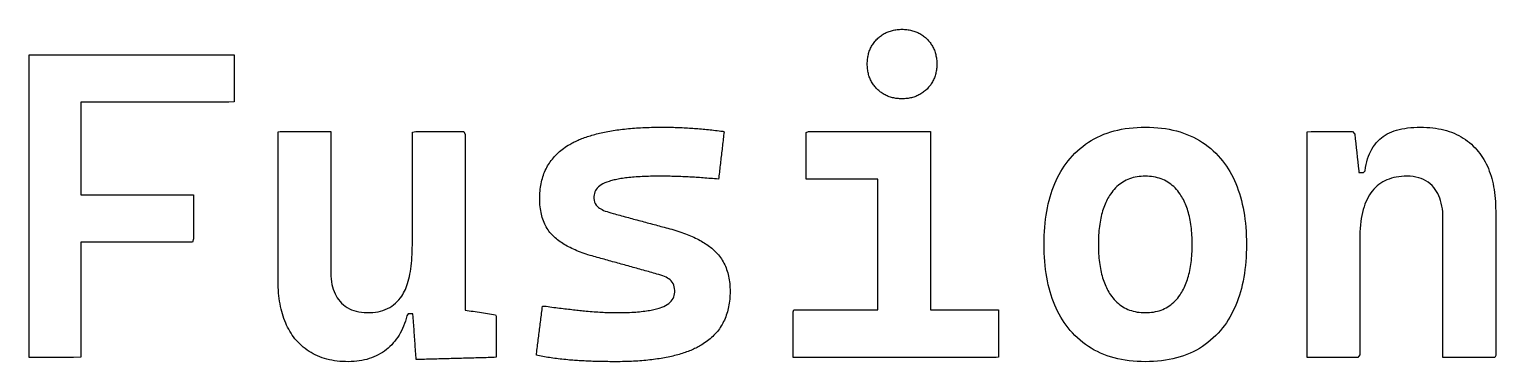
# Model space of a CAD drawing. Header units: millimetres. Extents: x 0 to 80, y 0 to 12.4.
# Drawn here: x 0 to 42.64, y 2.73 to 12.4 of the extents above; entities that cross this region are included whole.
import ezdxf

# ---------------------------------------------------------------- set-up
doc = ezdxf.new("R2010")
doc.units = ezdxf.units.MM
doc.layers.add('OUTLINE', color=7, linetype='Continuous')

msp = doc.modelspace()

# ---------------------------------------------------------------- linework, layer by layer
at = {"layer": 'OUTLINE'}
for points in [[(25.4485, 10.382), (25.4126, 10.3805), (25.3762, 10.38), (25.3397, 10.3805), (25.3039, 10.382), (25.2685, 10.3845), (25.2337, 10.3879), (25.1994, 10.3924), (25.1657, 10.3979), (25.1324, 10.4043), (25.0998, 10.4117), (25.0676, 10.4202), (25.0361, 10.4296), (25.005, 10.44), (24.9745, 10.4514), (24.9445, 10.4638), (24.9151, 10.4771), (24.8862, 10.4915), (24.8578, 10.5069), (24.83, 10.5232), (24.8027, 10.5406), (24.7759, 10.5589), (24.7497, 10.5782), (24.7241, 10.5985), (24.6989, 10.6198), (24.6743, 10.6421), (24.6503, 10.6654), (24.627, 10.6895), (24.6047, 10.7141), (24.5834, 10.7392), (24.563, 10.7649), (24.5437, 10.7911), (24.5254, 10.8178), (24.508, 10.8451), (24.4917, 10.8729), (24.4763, 10.9013), (24.4619, 10.9302), (24.4486, 10.9596), (24.4362, 10.9896), (24.4248, 11.0201), (24.4144, 11.0511), (24.405, 11.0827), (24.3965, 11.1149), (24.3891, 11.1475), (24.3826, 11.1807), (24.3772, 11.2145), (24.3727, 11.2488), (24.3693, 11.2836), (24.3668, 11.319), (24.3653, 11.3549), (24.3648, 11.3913), (24.3653, 11.4277), (24.3668, 11.4636), (24.3692, 11.499), (24.3727, 11.5338), (24.3772, 11.5681), (24.3826, 11.6019), (24.389, 11.6351), (24.3965, 11.6678), (24.4049, 11.6999), (24.4143, 11.7315), (24.4247, 11.7626), (24.4361, 11.7931), (24.4485, 11.823), (24.4619, 11.8525), (24.4762, 11.8814), (24.4916, 11.9098), (24.5079, 11.9376), (24.5253, 11.9649), (24.5436, 11.9916), (24.5629, 12.0178), (24.5832, 12.0435), (24.6045, 12.0686), (24.6268, 12.0932), (24.6501, 12.1173), (24.6742, 12.1405), (24.6988, 12.1628), (24.7239, 12.1841), (24.7496, 12.2044), (24.7758, 12.2238), (24.8025, 12.2421), (24.8298, 12.2594), (24.8577, 12.2758), (24.886, 12.2911), (24.9149, 12.3055), (24.9444, 12.3189), (24.9743, 12.3313), (25.0049, 12.3427), (25.0359, 12.3531), (25.0675, 12.3625), (25.0996, 12.3709), (25.1323, 12.3784), (25.1655, 12.3848), (25.1992, 12.3903), (25.2335, 12.3947), (25.2684, 12.3982), (25.3037, 12.4007), (25.3396, 12.4022), (25.376, 12.4027), (25.4125, 12.4022), (25.4484, 12.4007), (25.4838, 12.3982), (25.5186, 12.3947), (25.5529, 12.3903), (25.5866, 12.3848), (25.6198, 12.3784), (25.6525, 12.371), (25.6846, 12.3626), (25.7162, 12.3531), (25.7473, 12.3427), (25.7778, 12.3313), (25.8078, 12.319), (25.8372, 12.3056), (25.8661, 12.2912), (25.8945, 12.2759), (25.9223, 12.2595), (25.9496, 12.2422), (25.9764, 12.2239), (26.0026, 12.2045), (26.0282, 12.1842), (26.0534, 12.1629), (26.078, 12.1406), (26.102, 12.1173), (26.1253, 12.0933), (26.1476, 12.0687), (26.1689, 12.0436), (26.1892, 12.0179), (26.2085, 11.9917), (26.2269, 11.965), (26.2442, 11.9377), (26.2606, 11.9099), (26.2759, 11.8815), (26.2903, 11.8526), (26.3037, 11.8232), (26.3161, 11.7932), (26.3275, 11.7627), (26.3379, 11.7316), (26.3473, 11.7), (26.3557, 11.6679), (26.3631, 11.6352), (26.3696, 11.602), (26.375, 11.5683), (26.3795, 11.534), (26.383, 11.4992), (26.3854, 11.4638), (26.3869, 11.4279), (26.3874, 11.3914), (26.3869, 11.355), (26.3854, 11.3191), (26.383, 11.2837), (26.3795, 11.2489), (26.375, 11.2146), (26.3696, 11.1809), (26.3632, 11.1477), (26.3557, 11.115), (26.3473, 11.0829), (26.3379, 11.0513), (26.3275, 11.0202), (26.3161, 10.9897), (26.3037, 10.9597), (26.2903, 10.9303), (26.276, 10.9014), (26.2606, 10.873), (26.2442, 10.8452), (26.2269, 10.8179), (26.2086, 10.7912), (26.1892, 10.765), (26.1689, 10.7393), (26.1476, 10.7142), (26.1253, 10.6896), (26.102, 10.6655), (26.078, 10.6422), (26.0534, 10.6199), (26.0283, 10.5986), (26.0026, 10.5783), (25.9764, 10.559), (25.9497, 10.5406), (25.9224, 10.5233), (25.8946, 10.5069), (25.8662, 10.4915), (25.8373, 10.4772), (25.8079, 10.4638), (25.7779, 10.4514), (25.7474, 10.44), (25.7163, 10.4296), (25.6847, 10.4202), (25.6526, 10.4117), (25.6199, 10.4043), (25.5867, 10.3979), (25.553, 10.3924), (25.5187, 10.3879), (25.4839, 10.3845)], [(0.1504, 11.6644), (0.207, 11.6644), (0.3032, 11.6644), (0.4217, 11.6644), (0.456, 11.6644), (0.6088, 11.6644), (0.6364, 11.6644), (0.7616, 11.6644), (0.8511, 11.6644), (0.9144, 11.6644), (1.0658, 11.6644), (1.0671, 11.6644), (1.2199, 11.6644), (1.2805, 11.6644), (1.3727, 11.6644), (1.5255, 11.6644), (1.6783, 11.6644), (1.8311, 11.6644), (1.9838, 11.6644), (2.1366, 11.6644), (2.2894, 11.6644), (2.4422, 11.6644), (2.595, 11.6644), (2.7478, 11.6644), (2.9005, 11.6644), (3.0533, 11.6644), (3.2061, 11.6644), (3.3589, 11.6644), (3.5117, 11.6644), (3.6645, 11.6644), (3.8172, 11.6644), (3.97, 11.6644), (4.1228, 11.6644), (4.2756, 11.6644), (4.4284, 11.6644), (4.5812, 11.6644), (4.7339, 11.6644), (4.8867, 11.6644), (5.0395, 11.6644), (5.1923, 11.6644), (5.3451, 11.6644), (5.4979, 11.6644), (5.6506, 11.6644), (5.8034, 11.6644), (5.9562, 11.6644), (5.9562, 11.5116), (5.9562, 11.3588), (5.9562, 11.206), (5.9562, 11.0532), (5.9562, 10.9005), (5.9562, 10.7477), (5.9562, 10.5949), (5.9562, 10.4421), (5.9562, 10.2893), (5.8058, 10.287), (5.653, 10.287), (5.5002, 10.287), (5.3474, 10.287), (5.1946, 10.287), (5.0418, 10.287), (4.8891, 10.287), (4.7363, 10.287), (4.5835, 10.287), (4.4307, 10.287), (4.2779, 10.287), (4.1251, 10.287), (3.9724, 10.287), (3.8196, 10.287), (3.6668, 10.287), (3.514, 10.287), (3.3612, 10.287), (3.2084, 10.287), (3.0557, 10.287), (2.9029, 10.287), (2.7501, 10.287), (2.5973, 10.287), (2.4445, 10.287), (2.2917, 10.287), (2.139, 10.287), (1.9862, 10.287), (1.8334, 10.287), (1.6806, 10.287), (1.5278, 10.287), (1.4952, 10.287), (1.4952, 10.1615), (1.4952, 9.9468), (1.4952, 9.7321), (1.4952, 9.5174), (1.4952, 9.3027), (1.4952, 9.088), (1.4952, 8.8733), (1.4952, 8.6586), (1.4952, 8.4439), (1.4952, 8.2292), (1.4952, 8.0145), (1.4952, 7.7998), (1.4952, 7.5881), (1.5686, 7.5881), (1.697, 7.5881), (1.8253, 7.5881), (1.9537, 7.5881), (2.082, 7.5881), (2.2104, 7.5881), (2.3387, 7.5881), (2.4671, 7.5881), (2.5954, 7.5881), (2.7238, 7.5881), (2.8521, 7.5881), (2.9805, 7.5881), (3.1088, 7.5881), (3.2372, 7.5881), (3.3655, 7.5881), (3.4939, 7.5881), (3.6222, 7.5881), (3.7506, 7.5881), (3.8789, 7.5881), (4.0073, 7.5881), (4.1357, 7.5881), (4.264, 7.5881), (4.3924, 7.5881), (4.5207, 7.5881), (4.6491, 7.5881), (4.7774, 7.5881), (4.7774, 7.4597), (4.7774, 7.3313), (4.7774, 7.203), (4.7774, 7.0746), (4.7774, 6.9463), (4.7774, 6.8179), (4.7774, 6.6896), (4.7774, 6.5612), (4.7774, 6.4329), (4.7774, 6.3045), (4.7491, 6.2045), (4.6207, 6.2045), (4.4923, 6.2045), (4.364, 6.2045), (4.2356, 6.2045), (4.1073, 6.2045), (3.9789, 6.2045), (3.8506, 6.2045), (3.7222, 6.2045), (3.5939, 6.2045), (3.4655, 6.2045), (3.3372, 6.2045), (3.2088, 6.2045), (3.0805, 6.2045), (2.9521, 6.2045), (2.8238, 6.2045), (2.6954, 6.2045), (2.5671, 6.2045), (2.4387, 6.2045), (2.3104, 6.2045), (2.182, 6.2045), (2.0536, 6.2045), (1.9253, 6.2045), (1.7969, 6.2045), (1.6686, 6.2045), (1.5402, 6.2045), (1.4952, 6.2045), (1.4952, 6.0822), (1.4952, 5.8675), (1.4952, 5.6528), (1.4952, 5.4381), (1.4952, 5.2234), (1.4952, 5.0087), (1.4952, 4.794), (1.4952, 4.5793), (1.4952, 4.3646), (1.4952, 4.1499), (1.4952, 3.9353), (1.4952, 3.7206), (1.4952, 3.5059), (1.4952, 3.2912), (1.4952, 3.0765), (1.4952, 2.8618), (1.2882, 2.8541), (1.0735, 2.8541), (0.8588, 2.8541), (0.6441, 2.8541), (0.4294, 2.8541), (0.2147, 2.8541), (0, 2.8541), (0, 3.0688), (0, 3.2835), (0, 3.4982), (0, 3.7129), (0, 3.9276), (0, 4.1423), (0, 4.357), (0, 4.5717), (0, 4.7864), (0, 5.0011), (0, 5.2158), (0, 5.4305), (0, 5.6452), (0, 5.8599), (0, 6.0746), (0, 6.2045), (0, 6.2893), (0, 6.3329), (0, 6.4612), (0, 6.504), (0, 6.5896), (0, 6.7179), (0, 6.7187), (0, 6.8463), (0, 6.9333), (0, 6.9747), (0, 7.103), (0, 7.148), (0, 7.2314), (0, 7.3597), (0, 7.3627), (0, 7.4881), (0, 7.5774), (0, 7.7921), (0, 8.0068), (0, 8.2215), (0, 8.4362), (0, 8.6509), (0, 8.8656), (0, 9.0803), (0, 9.295), (0, 9.5097), (0, 9.7244), (0, 9.9391), (0, 10.1538), (0, 10.287), (0, 10.3685), (0, 10.4398), (0, 10.5832), (0, 10.5926), (0, 10.7453), (0, 10.7979), (0, 10.8981), (0, 11.0126), (0, 11.0509), (0, 11.2037), (0, 11.2273), (0, 11.3565), (0, 11.442), (0, 11.5093), (0, 11.6567), (0, 11.662)], [(12.6695, 5.4849), (12.6695, 5.4251), (12.6695, 5.4119), (12.6695, 5.3654), (12.6695, 5.3056), (12.6695, 5.2851), (12.6695, 5.2458), (12.6695, 5.1861), (12.6695, 5.1584), (12.6695, 5.1263), (12.6695, 5.0665), (12.6695, 5.0068), (12.6695, 4.947), (12.6695, 4.8872), (12.6695, 4.8274), (12.6695, 4.7677), (12.6695, 4.7079), (12.6695, 4.6481), (12.6695, 4.5884), (12.6695, 4.5286), (12.6695, 4.4688), (12.6695, 4.4091), (12.6695, 4.3493), (12.6695, 4.2895), (12.6712, 4.2312), (12.7303, 4.2223), (12.7894, 4.2134), (12.8485, 4.2045), (12.9076, 4.1956), (12.9667, 4.1867), (13.0258, 4.1778), (13.0849, 4.1689), (13.144, 4.16), (13.2031, 4.1511), (13.2622, 4.1422), (13.3213, 4.1333), (13.3804, 4.1244), (13.4395, 4.1155), (13.4986, 4.1065), (13.5577, 4.0976), (13.5753, 4.053), (13.5753, 3.9932), (13.5753, 3.9335), (13.5753, 3.8737), (13.5753, 3.8139), (13.5753, 3.7541), (13.5753, 3.6944), (13.5753, 3.6346), (13.5753, 3.5748), (13.5753, 3.5151), (13.5753, 3.4553), (13.5753, 3.3955), (13.5753, 3.3358), (13.5753, 3.276), (13.5753, 3.2162), (13.5753, 3.1565), (13.5753, 3.0967), (13.5753, 3.0369), (13.5753, 2.9771), (13.5753, 2.9174), (13.5753, 2.8576), (13.5191, 2.8526), (13.4593, 2.851), (13.3996, 2.8494), (13.3398, 2.8478), (13.2801, 2.8462), (13.2203, 2.8446), (13.1606, 2.843), (13.1008, 2.8414), (13.0411, 2.8399), (12.9814, 2.8383), (12.9216, 2.8367), (12.8619, 2.8351), (12.8021, 2.8335), (12.7424, 2.8319), (12.6826, 2.8303), (12.6229, 2.8287), (12.5631, 2.8271), (12.5034, 2.8255), (12.4436, 2.8239), (12.3839, 2.8224), (12.3241, 2.8208), (12.2644, 2.8192), (12.2046, 2.8176), (12.1449, 2.816), (12.0851, 2.8144), (12.0254, 2.8128), (11.9656, 2.8112), (11.9059, 2.8096), (11.8461, 2.808), (11.7864, 2.8064), (11.7266, 2.8048), (11.6669, 2.8033), (11.6071, 2.8017), (11.5474, 2.8001), (11.4876, 2.7985), (11.4279, 2.7969), (11.3682, 2.7953), (11.3084, 2.7937), (11.2487, 2.7921), (11.2444, 2.8517), (11.2402, 2.9114), (11.236, 2.971), (11.2318, 3.0306), (11.2275, 3.0902), (11.2233, 3.1498), (11.2191, 3.2095), (11.2148, 3.2691), (11.2106, 3.3287), (11.2064, 3.3883), (11.2022, 3.4479), (11.1979, 3.5076), (11.1937, 3.5672), (11.1895, 3.6268), (11.1853, 3.6864), (11.181, 3.746), (11.1768, 3.8057), (11.1726, 3.8653), (11.1684, 3.9249), (11.1641, 3.9845), (11.1599, 4.0441), (11.1557, 4.1038), (11.1545, 4.1198), (11.0917, 4.1198), (11.0181, 4.1198), (10.9811, 4.0656), (10.9598, 3.9873), (10.9364, 3.9112), (10.9108, 3.8374), (10.883, 3.7658), (10.8531, 3.6965), (10.8211, 3.6295), (10.7869, 3.5648), (10.7505, 3.5023), (10.712, 3.4421), (10.6713, 3.3841), (10.6285, 3.3285), (10.5835, 3.2751), (10.5364, 3.2239), (10.4871, 3.175), (10.4356, 3.1284), (10.3818, 3.0839), (10.325, 3.0411), (10.2667, 3.001), (10.2067, 2.9637), (10.1452, 2.9291), (10.082, 2.8973), (10.0172, 2.8683), (9.9509, 2.842), (9.883, 2.8185), (9.8134, 2.7977), (9.7423, 2.7798), (9.6695, 2.7646), (9.5952, 2.7521), (9.5193, 2.7424), (9.4417, 2.7355), (9.3626, 2.7314), (9.2819, 2.73), (9.1973, 2.7312), (9.1144, 2.7347), (9.0332, 2.7405), (8.9537, 2.7487), (8.8759, 2.7593), (8.7998, 2.7722), (8.7254, 2.7874), (8.6527, 2.805), (8.5817, 2.8249), (8.5124, 2.8472), (8.4447, 2.8718), (8.3788, 2.8988), (8.3146, 2.9281), (8.2521, 2.9597), (8.1912, 2.9937), (8.1321, 3.03), (8.0747, 3.0687), (8.0189, 3.1098), (7.9649, 3.1531), (7.9125, 3.1988), (7.8619, 3.2469), (7.8129, 3.2973), (7.7659, 3.3498), (7.7245, 3.3995), (7.6849, 3.4508), (7.6469, 3.5037), (7.6106, 3.5582), (7.576, 3.6143), (7.543, 3.672), (7.5117, 3.7312), (7.4821, 3.792), (7.4541, 3.8545), (7.4278, 3.9185), (7.4032, 3.984), (7.3803, 4.0512), (7.359, 4.12), (7.3395, 4.1903), (7.3215, 4.2622), (7.3053, 4.3357), (7.2907, 4.4108), (7.2778, 4.4875), (7.2666, 4.5657), (7.257, 4.6456), (7.2492, 4.727), (7.2429, 4.81), (7.2384, 4.8946), (7.2355, 4.9808), (7.2343, 5.0686), (7.2343, 5.1455), (7.2343, 5.2191), (7.2343, 5.2927), (7.2343, 5.3663), (7.2343, 5.4399), (7.2343, 5.5136), (7.2343, 5.5872), (7.2343, 5.6608), (7.2343, 5.7344), (7.2343, 5.808), (7.2343, 5.8816), (7.2343, 5.9553), (7.2343, 6.0289), (7.2343, 6.1025), (7.2343, 6.1761), (7.2343, 6.2497), (7.2343, 6.3233), (7.2343, 6.397), (7.2343, 6.4706), (7.2343, 6.5442), (7.2343, 6.6178), (7.2343, 6.6914), (7.2343, 6.7651), (7.2343, 6.8387), (7.2343, 6.9123), (7.2343, 6.9859), (7.2343, 7.0595), (7.2343, 7.1331), (7.2343, 7.2068), (7.2343, 7.2804), (7.2343, 7.354), (7.2343, 7.4276), (7.2343, 7.5012), (7.2343, 7.5749), (7.2343, 7.6485), (7.2343, 7.7221), (7.2343, 7.7957), (7.2343, 7.8693), (7.2343, 7.9429), (7.2343, 8.0166), (7.2343, 8.0902), (7.2343, 8.1638), (7.2343, 8.2374), (7.2343, 8.311), (7.2343, 8.3847), (7.2343, 8.4583), (7.2343, 8.5319), (7.2343, 8.6055), (7.2343, 8.6791), (7.2343, 8.7527), (7.2343, 8.8264), (7.2343, 8.9), (7.2343, 8.9736), (7.2343, 9.0472), (7.2343, 9.1208), (7.2343, 9.1945), (7.2343, 9.2681), (7.2343, 9.3417), (7.2343, 9.4153), (7.2925, 9.4307), (7.3661, 9.4307), (7.4397, 9.4307), (7.5133, 9.4307), (7.5869, 9.4307), (7.6606, 9.4307), (7.7342, 9.4307), (7.8078, 9.4307), (7.8814, 9.4307), (7.955, 9.4307), (8.0287, 9.4307), (8.1023, 9.4307), (8.1759, 9.4307), (8.2495, 9.4307), (8.3231, 9.4307), (8.3967, 9.4307), (8.4704, 9.4307), (8.544, 9.4307), (8.6176, 9.4307), (8.6912, 9.4307), (8.7648, 9.4307), (8.7668, 9.3591), (8.7668, 9.2855), (8.7668, 9.2119), (8.7668, 9.1383), (8.7668, 9.0647), (8.7668, 8.991), (8.7668, 8.9174), (8.7668, 8.8438), (8.7668, 8.7702), (8.7668, 8.6966), (8.7668, 8.6229), (8.7668, 8.5493), (8.7668, 8.4757), (8.7668, 8.4021), (8.7668, 8.3285), (8.7668, 8.2549), (8.7668, 8.1812), (8.7668, 8.1076), (8.7668, 8.034), (8.7668, 7.9604), (8.7668, 7.8868), (8.7668, 7.8131), (8.7668, 7.7395), (8.7668, 7.6659), (8.7668, 7.5923), (8.7668, 7.5187), (8.7668, 7.4451), (8.7668, 7.3714), (8.7668, 7.2978), (8.7668, 7.2242), (8.7668, 7.1506), (8.7668, 7.077), (8.7668, 7.0033), (8.7668, 6.9297), (8.7668, 6.8561), (8.7668, 6.7825), (8.7668, 6.7089), (8.7668, 6.6353), (8.7668, 6.5616), (8.7668, 6.488), (8.7668, 6.4144), (8.7668, 6.3408), (8.7668, 6.2672), (8.7668, 6.1936), (8.7668, 6.1199), (8.7668, 6.0463), (8.7668, 5.9727), (8.7668, 5.8991), (8.7668, 5.8255), (8.7668, 5.7518), (8.7668, 5.6782), (8.7668, 5.6046), (8.7668, 5.531), (8.7668, 5.4574), (8.7668, 5.3838), (8.7671, 5.3051), (8.77, 5.2193), (8.7765, 5.1367), (8.7865, 5.0572), (8.8, 4.9809), (8.817, 4.9078), (8.8375, 4.8378), (8.8615, 4.771), (8.889, 4.7073), (8.92, 4.6468), (8.9545, 4.5895), (8.9925, 4.5353), (9.034, 4.4843), (9.0811, 4.4344), (9.1327, 4.3873), (9.1874, 4.3445), (9.2452, 4.3062), (9.3061, 4.2722), (9.37, 4.2426), (9.4371, 4.2174), (9.5073, 4.1966), (9.5806, 4.1801), (9.657, 4.1681), (9.7365, 4.1604), (9.819, 4.1571), (9.9031, 4.1581), (9.9846, 4.163), (10.0634, 4.1719), (10.1393, 4.1848), (10.2125, 4.2016), (10.283, 4.2223), (10.3506, 4.247), (10.4155, 4.2757), (10.4776, 4.3083), (10.537, 4.3449), (10.5936, 4.3854), (10.6474, 4.4299), (10.6984, 4.4783), (10.7467, 4.5307), (10.7922, 4.5871), (10.828, 4.6372), (10.8568, 4.6824), (10.8841, 4.7302), (10.9101, 4.7807), (10.9346, 4.8338), (10.9577, 4.8896), (10.9794, 4.948), (10.9998, 5.0092), (11.0187, 5.0729), (11.0362, 5.1394), (11.0523, 5.2084), (11.067, 5.2802), (11.0803, 5.3546), (11.0922, 5.4317), (11.1027, 5.5114), (11.1118, 5.5938), (11.1195, 5.6788), (11.1258, 5.7665), (11.1307, 5.8569), (11.1342, 5.9499), (11.1363, 6.0456), (11.137, 6.1211), (11.137, 6.2364), (11.137, 6.3632), (11.137, 6.4899), (11.137, 6.6167), (11.137, 6.7434), (11.137, 6.8702), (11.137, 6.9969), (11.137, 7.1237), (11.137, 7.2504), (11.137, 7.3772), (11.137, 7.5039), (11.137, 7.6307), (11.137, 7.7574), (11.137, 7.8842), (11.137, 8.0109), (11.137, 8.1377), (11.137, 8.2644), (11.137, 8.3912), (11.137, 8.5179), (11.137, 8.6447), (11.137, 8.7714), (11.137, 8.8982), (11.137, 9.0249), (11.137, 9.1517), (11.137, 9.2784), (11.137, 9.4052), (11.2381, 9.4307), (11.3649, 9.4307), (11.4916, 9.4307), (11.6184, 9.4307), (11.7451, 9.4307), (11.8719, 9.4307), (11.9986, 9.4307), (12.1254, 9.4307), (12.2521, 9.4307), (12.3789, 9.4307), (12.5056, 9.4307), (12.6324, 9.4307), (12.6695, 9.3411), (12.6695, 9.2144), (12.6695, 9.0876), (12.6695, 8.9609), (12.6695, 8.8341), (12.6695, 8.7074), (12.6695, 8.5806), (12.6695, 8.4539), (12.6695, 8.3271), (12.6695, 8.2004), (12.6695, 8.0736), (12.6695, 7.9469), (12.6695, 7.8201), (12.6695, 7.6934), (12.6695, 7.5666), (12.6695, 7.4399), (12.6695, 7.3131), (12.6695, 7.1864), (12.6695, 7.0596), (12.6695, 6.9329), (12.6695, 6.8061), (12.6695, 6.6794), (12.6695, 6.5526), (12.6695, 6.4259), (12.6695, 6.2991), (12.6695, 6.1724), (12.6695, 6.0456), (12.6695, 5.9189), (12.6695, 5.7921), (12.6695, 5.6654), (12.6695, 5.5386)], [(17.117, 2.7302), (17.0497, 2.73), (16.991, 2.7301), (16.933, 2.7303), (16.8755, 2.7306), (16.8186, 2.7311), (16.7623, 2.7318), (16.7066, 2.7326), (16.6515, 2.7335), (16.5969, 2.7346), (16.543, 2.7358), (16.4897, 2.7372), (16.4369, 2.7387), (16.3848, 2.7403), (16.3332, 2.7421), (16.2823, 2.7441), (16.2319, 2.7462), (16.1821, 2.7484), (16.133, 2.7508), (16.0844, 2.7533), (16.0364, 2.7559), (15.989, 2.7587), (15.9422, 2.7617), (15.896, 2.7648), (15.8504, 2.768), (15.8053, 2.7714), (15.7609, 2.7749), (15.71, 2.7792), (15.6537, 2.7842), (15.598, 2.7894), (15.5429, 2.7949), (15.4884, 2.8006), (15.4346, 2.8065), (15.3813, 2.8127), (15.3287, 2.8192), (15.2767, 2.8259), (15.2253, 2.8328), (15.1745, 2.84), (15.1243, 2.8474), (15.0747, 2.855), (15.0258, 2.8629), (14.9774, 2.8711), (14.9297, 2.8794), (14.8826, 2.8881), (14.8361, 2.8969), (14.7902, 2.906), (14.7449, 2.9154), (14.7476, 2.9635), (14.754, 3.0145), (14.7604, 3.0656), (14.7668, 3.1167), (14.7732, 3.1677), (14.7796, 3.2188), (14.7859, 3.2699), (14.7923, 3.3209), (14.7987, 3.372), (14.8051, 3.423), (14.8115, 3.4741), (14.8179, 3.5252), (14.8242, 3.5762), (14.8306, 3.6273), (14.837, 3.6784), (14.8434, 3.7294), (14.8498, 3.7805), (14.8562, 3.8316), (14.8625, 3.8826), (14.8689, 3.9337), (14.8753, 3.9848), (14.8817, 4.0358), (14.8881, 4.0869), (14.8944, 4.138), (14.9008, 4.189), (14.9072, 4.2401), (14.9136, 4.2912), (14.92, 4.3422), (14.9654, 4.3496), (15.024, 4.3417), (15.082, 4.3339), (15.1392, 4.3263), (15.1958, 4.3189), (15.2517, 4.3116), (15.3069, 4.3045), (15.3614, 4.2976), (15.4152, 4.2908), (15.4684, 4.2842), (15.5208, 4.2778), (15.5726, 4.2715), (15.6236, 4.2655), (15.674, 4.2595), (15.7237, 4.2538), (15.7727, 4.2482), (15.8211, 4.2427), (15.8687, 4.2375), (15.9156, 4.2324), (15.9619, 4.2275), (16.0075, 4.2227), (16.0524, 4.2181), (16.0966, 4.2137), (16.1401, 4.2094), (16.1889, 4.2048), (16.2488, 4.1993), (16.3075, 4.1941), (16.3652, 4.1892), (16.4218, 4.1847), (16.4772, 4.1806), (16.5316, 4.1767), (16.5849, 4.1733), (16.6371, 4.1701), (16.6882, 4.1673), (16.7381, 4.1648), (16.787, 4.1627), (16.8348, 4.1609), (16.8815, 4.1594), (16.9271, 4.1583), (16.9716, 4.1575), (17.015, 4.1571), (17.0624, 4.157), (17.1316, 4.1573), (17.1994, 4.158), (17.2657, 4.1592), (17.3304, 4.1609), (17.3937, 4.163), (17.4555, 4.1655), (17.5157, 4.1685), (17.5745, 4.172), (17.6317, 4.1759), (17.6874, 4.1802), (17.7417, 4.185), (17.7944, 4.1902), (17.8456, 4.1959), (17.8954, 4.2021), (17.9436, 4.2087), (17.9903, 4.2157), (18.0355, 4.2232), (18.0792, 4.2311), (18.1214, 4.2395), (18.1621, 4.2483), (18.2013, 4.2576), (18.239, 4.2673), (18.2752, 4.2775), (18.3098, 4.2881), (18.343, 4.2992), (18.387, 4.3155), (18.4453, 4.3403), (18.4987, 4.3672), (18.5473, 4.3961), (18.5911, 4.4271), (18.6301, 4.4601), (18.6642, 4.4952), (18.6935, 4.5324), (18.718, 4.5716), (18.7376, 4.6129), (18.7525, 4.6563), (18.7625, 4.7017), (18.7677, 4.7492), (18.768, 4.8028), (18.7632, 4.8597), (18.7533, 4.9124), (18.7381, 4.9611), (18.7178, 5.0057), (18.6924, 5.0463), (18.6617, 5.0827), (18.6301, 5.112), (18.5962, 5.138), (18.5581, 5.1627), (18.5159, 5.186), (18.4696, 5.208), (18.4191, 5.2287), (18.3644, 5.2481), (18.3056, 5.2662), (18.2506, 5.2815), (18.201, 5.2953), (18.1514, 5.3091), (18.1019, 5.3229), (18.0523, 5.3368), (18.0027, 5.3506), (17.9532, 5.3644), (17.9036, 5.3782), (17.854, 5.392), (17.8044, 5.4058), (17.7549, 5.4197), (17.7053, 5.4335), (17.6557, 5.4473), (17.6061, 5.4611), (17.5566, 5.4749), (17.507, 5.4887), (17.4574, 5.5026), (17.4078, 5.5164), (17.3583, 5.5302), (17.3087, 5.544), (17.2591, 5.5578), (17.2095, 5.5716), (17.16, 5.5855), (17.1104, 5.5993), (17.0608, 5.6131), (17.0113, 5.6269), (16.9617, 5.6407), (16.9121, 5.6546), (16.8625, 5.6684), (16.813, 5.6822), (16.7634, 5.696), (16.7138, 5.7098), (16.6642, 5.7236), (16.6147, 5.7375), (16.5651, 5.7513), (16.5155, 5.7651), (16.4659, 5.7789), (16.4164, 5.7927), (16.3625, 5.8078), (16.3028, 5.8251), (16.2442, 5.8429), (16.1868, 5.8613), (16.1307, 5.8801), (16.0758, 5.8994), (16.0221, 5.9193), (15.9695, 5.9396), (15.9183, 5.9604), (15.8682, 5.9818), (15.8193, 6.0036), (15.7717, 6.0259), (15.7252, 6.0487), (15.68, 6.072), (15.636, 6.0958), (15.5932, 6.1202), (15.5516, 6.145), (15.5112, 6.1703), (15.472, 6.1961), (15.4341, 6.2224), (15.3973, 6.2492), (15.3618, 6.2765), (15.3275, 6.3043), (15.2944, 6.3326), (15.2625, 6.3614), (15.2318, 6.3906), (15.1998, 6.4232), (15.1681, 6.4581), (15.1378, 6.4943), (15.109, 6.5316), (15.0817, 6.5701), (15.0559, 6.6099), (15.0315, 6.6508), (15.0086, 6.693), (14.9871, 6.7363), (14.9671, 6.7809), (14.9486, 6.8266), (14.9316, 6.8736), (14.916, 6.9218), (14.9019, 6.9712), (14.8893, 7.0218), (14.8781, 7.0735), (14.8684, 7.1265), (14.8602, 7.1807), (14.8534, 7.2361), (14.8481, 7.2928), (14.8443, 7.3506), (14.8419, 7.4096), (14.841, 7.4698), (14.8415, 7.5279), (14.8433, 7.5849), (14.8464, 7.6411), (14.8507, 7.6964), (14.8564, 7.7509), (14.8633, 7.8045), (14.8715, 7.8573), (14.881, 7.9093), (14.8918, 7.9604), (14.9039, 8.0108), (14.9172, 8.0602), (14.9318, 8.1089), (14.9478, 8.1567), (14.965, 8.2037), (14.9834, 8.2498), (15.0032, 8.2951), (15.0243, 8.3396), (15.0466, 8.3833), (15.0702, 8.4261), (15.0951, 8.4681), (15.1213, 8.5092), (15.1488, 8.5495), (15.1776, 8.589), (15.2076, 8.6276), (15.2389, 8.6655), (15.2716, 8.7024), (15.3055, 8.7386), (15.3406, 8.7739), (15.3771, 8.8084), (15.4149, 8.842), (15.4539, 8.8748), (15.4942, 8.9068), (15.5358, 8.9379), (15.5787, 8.9683), (15.6229, 8.9977), (15.6683, 9.0264), (15.7123, 9.0526), (15.7449, 9.0711), (15.7782, 9.0893), (15.8121, 9.1072), (15.8467, 9.1247), (15.882, 9.1418), (15.9179, 9.1586), (15.9545, 9.1751), (15.9917, 9.1912), (16.0296, 9.2069), (16.0682, 9.2223), (16.1074, 9.2374), (16.1473, 9.2521), (16.1879, 9.2664), (16.2292, 9.2804), (16.2711, 9.2941), (16.3136, 9.3074), (16.3569, 9.3203), (16.4008, 9.333), (16.4453, 9.3452), (16.4905, 9.3571), (16.5364, 9.3687), (16.583, 9.3799), (16.6302, 9.3908), (16.6781, 9.4013), (16.7267, 9.4115), (16.7759, 9.4213), (16.8258, 9.4308), (16.8763, 9.4399), (16.9275, 9.4487), (16.9794, 9.4571), (17.032, 9.4652), (17.0852, 9.4729), (17.1391, 9.4803), (17.1936, 9.4873), (17.2488, 9.494), (17.3047, 9.5004), (17.3612, 9.5063), (17.4184, 9.512), (17.4763, 9.5173), (17.5348, 9.5222), (17.594, 9.5268), (17.6539, 9.5311), (17.7144, 9.535), (17.7756, 9.5385), (17.8375, 9.5417), (17.9, 9.5446), (17.9632, 9.5471), (18.027, 9.5492), (18.0915, 9.551), (18.1567, 9.5525), (18.2226, 9.5536), (18.2891, 9.5543), (18.3563, 9.5548), (18.4189, 9.5548), (18.4709, 9.5547), (18.5227, 9.5543), (18.5745, 9.5537), (18.6262, 9.5529), (18.6779, 9.5519), (18.7295, 9.5506), (18.781, 9.5492), (18.8325, 9.5476), (18.8839, 9.5457), (18.9352, 9.5436), (18.9865, 9.5414), (19.0377, 9.5389), (19.0889, 9.5362), (19.14, 9.5333), (19.191, 9.5302), (19.242, 9.5269), (19.2926, 9.5233), (19.3417, 9.5198), (19.391, 9.516), (19.4406, 9.512), (19.4905, 9.5079), (19.5406, 9.5035), (19.5909, 9.4989), (19.6415, 9.4942), (19.6924, 9.4892), (19.7435, 9.4841), (19.7949, 9.4788), (19.8465, 9.4732), (19.8984, 9.4675), (19.9505, 9.4616), (20.0029, 9.4555), (20.0555, 9.4491), (20.1084, 9.4426), (20.1615, 9.4359), (20.2002, 9.4181), (20.1943, 9.367), (20.1884, 9.3159), (20.1824, 9.2648), (20.1765, 9.2136), (20.1705, 9.1625), (20.1646, 9.1114), (20.1587, 9.0603), (20.1527, 9.0092), (20.1468, 8.958), (20.1409, 8.9069), (20.1349, 8.8558), (20.129, 8.8047), (20.123, 8.7536), (20.1171, 8.7024), (20.1112, 8.6513), (20.1052, 8.6002), (20.0993, 8.5491), (20.0934, 8.498), (20.0874, 8.4468), (20.0815, 8.3957), (20.0755, 8.3446), (20.0696, 8.2935), (20.0637, 8.2424), (20.0577, 8.1913), (20.0518, 8.1401), (20.0459, 8.089), (20.0368, 8.0413), (19.9786, 8.0466), (19.9213, 8.0517), (19.8647, 8.0566), (19.809, 8.0614), (19.754, 8.0659), (19.6998, 8.0703), (19.6464, 8.0745), (19.5938, 8.0785), (19.5419, 8.0823), (19.4909, 8.0859), (19.4406, 8.0894), (19.3911, 8.0927), (19.3424, 8.0958), (19.2945, 8.0987), (19.2474, 8.1014), (19.201, 8.1039), (19.1555, 8.1063), (19.1107, 8.1084), (19.0584, 8.1108), (19.002, 8.1132), (18.9464, 8.1155), (18.8916, 8.1175), (18.8377, 8.1194), (18.7846, 8.1211), (18.7324, 8.1226), (18.681, 8.1239), (18.6304, 8.125), (18.5807, 8.1259), (18.5318, 8.1267), (18.4837, 8.1273), (18.4365, 8.1276), (18.3901, 8.1278), (18.3333, 8.1278), (18.2642, 8.1275), (18.1964, 8.1269), (18.13, 8.1259), (18.0648, 8.1245), (18.0011, 8.1229), (17.9386, 8.1208), (17.8774, 8.1185), (17.8176, 8.1158), (17.7591, 8.1128), (17.702, 8.1094), (17.6461, 8.1057), (17.5916, 8.1017), (17.5384, 8.0973), (17.4866, 8.0926), (17.436, 8.0876), (17.3868, 8.0822), (17.339, 8.0765), (17.2924, 8.0704), (17.2472, 8.0641), (17.2033, 8.0573), (17.1607, 8.0503), (17.1195, 8.0429), (17.0796, 8.0351), (17.041, 8.027), (17.0037, 8.0186), (16.9678, 8.0099), (16.9332, 8.0008), (16.8999, 7.9914), (16.8553, 7.9775), (16.7918, 7.955), (16.7332, 7.9306), (16.6796, 7.9044), (16.631, 7.8763), (16.5874, 7.8463), (16.5487, 7.8144), (16.515, 7.7807), (16.4862, 7.7451), (16.4625, 7.7077), (16.4437, 7.6684), (16.4298, 7.6272), (16.421, 7.5841), (16.4171, 7.5392), (16.4184, 7.4832), (16.4254, 7.4275), (16.4383, 7.3765), (16.457, 7.3302), (16.4815, 7.2887), (16.5118, 7.2519), (16.5479, 7.2199), (16.5812, 7.1969), (16.6169, 7.1754), (16.6564, 7.1546), (16.6996, 7.1345), (16.7466, 7.1149), (16.7973, 7.096), (16.8518, 7.0777), (16.91, 7.06), (16.9719, 7.043), (17.0224, 7.0294), (17.0721, 7.016), (17.1218, 7.0026), (17.1715, 6.9892), (17.2212, 6.9759), (17.2708, 6.9625), (17.3205, 6.9491), (17.3702, 6.9357), (17.4199, 6.9223), (17.4696, 6.9089), (17.5193, 6.8955), (17.569, 6.8821), (17.6187, 6.8687), (17.6684, 6.8553), (17.718, 6.8419), (17.7677, 6.8285), (17.8174, 6.8151), (17.8671, 6.8017), (17.9168, 6.7883), (17.9665, 6.7749), (18.0162, 6.7615), (18.0659, 6.7482), (18.1156, 6.7348), (18.1653, 6.7214), (18.2149, 6.708), (18.2646, 6.6946), (18.3143, 6.6812), (18.364, 6.6678), (18.4137, 6.6544), (18.4634, 6.641), (18.5131, 6.6276), (18.5628, 6.6142), (18.6239, 6.5983), (18.6843, 6.5818), (18.7435, 6.565), (18.8016, 6.5477), (18.8587, 6.53), (18.9147, 6.5118), (18.9696, 6.4932), (19.0234, 6.4742), (19.0762, 6.4548), (19.1279, 6.4349), (19.1785, 6.4146), (19.228, 6.3938), (19.2765, 6.3727), (19.3238, 6.3511), (19.3701, 6.329), (19.4153, 6.3066), (19.4595, 6.2837), (19.5025, 6.2603), (19.5445, 6.2366), (19.5854, 6.2124), (19.6252, 6.1878), (19.664, 6.1627), (19.7016, 6.1372), (19.7382, 6.1113), (19.7737, 6.085), (19.8082, 6.0582), (19.8415, 6.031), (19.8738, 6.0034), (19.905, 5.9753), (19.9358, 5.9461), (19.9705, 5.9112), (20.0037, 5.8753), (20.0356, 5.8383), (20.066, 5.8004), (20.095, 5.7615), (20.1225, 5.7216), (20.1487, 5.6807), (20.1734, 5.6388), (20.1967, 5.5959), (20.2185, 5.552), (20.239, 5.5071), (20.258, 5.4612), (20.2755, 5.4143), (20.2917, 5.3664), (20.3064, 5.3175), (20.3197, 5.2677), (20.3316, 5.2168), (20.3421, 5.1649), (20.3511, 5.112), (20.3587, 5.0582), (20.3649, 5.0033), (20.3696, 4.9475), (20.373, 4.8906), (20.3749, 4.8328), (20.3754, 4.774), (20.3745, 4.7155), (20.3724, 4.6579), (20.369, 4.6012), (20.3644, 4.5454), (20.3585, 4.4904), (20.3513, 4.4363), (20.3428, 4.3831), (20.3331, 4.3307), (20.3221, 4.2792), (20.3099, 4.2286), (20.2963, 4.1788), (20.2816, 4.1299), (20.2655, 4.0819), (20.2482, 4.0348), (20.2296, 3.9885), (20.2097, 3.9431), (20.1886, 3.8986), (20.1662, 3.8549), (20.1425, 3.8121), (20.1176, 3.7702), (20.0914, 3.7291), (20.0639, 3.6889), (20.0352, 3.6496), (20.0052, 3.6112), (19.9739, 3.5736), (19.9414, 3.5369), (19.9076, 3.501), (19.8725, 3.4661), (19.8362, 3.432), (19.7986, 3.3987), (19.7597, 3.3664), (19.7195, 3.3349), (19.6781, 3.3043), (19.6354, 3.2745), (19.5915, 3.2457), (19.552, 3.2211), (19.5192, 3.2016), (19.4857, 3.1826), (19.4515, 3.1639), (19.4167, 3.1456), (19.3811, 3.1278), (19.3448, 3.1103), (19.3078, 3.0932), (19.2701, 3.0765), (19.2317, 3.0602), (19.1926, 3.0443), (19.1527, 3.0288), (19.1122, 3.0136), (19.071, 2.9989), (19.0291, 2.9846), (18.9864, 2.9706), (18.9431, 2.9571), (18.899, 2.9439), (18.8543, 2.9311), (18.8088, 2.9188), (18.7626, 2.9068), (18.7158, 2.8952), (18.6682, 2.884), (18.6199, 2.8732), (18.5709, 2.8628), (18.5212, 2.8528), (18.4708, 2.8431), (18.4197, 2.8339), (18.3679, 2.8251), (18.3154, 2.8166), (18.2622, 2.8086), (18.2083, 2.8009), (18.1536, 2.7936), (18.0983, 2.7868), (18.0423, 2.7803), (17.9855, 2.7742), (17.9281, 2.7685), (17.8699, 2.7632), (17.8111, 2.7583), (17.7515, 2.7538), (17.6912, 2.7496), (17.6302, 2.7459), (17.5686, 2.7426), (17.5062, 2.7396), (17.4431, 2.7371), (17.3793, 2.7349), (17.3148, 2.7331), (17.2496, 2.7318), (17.1837, 2.7308)], [(26.2014, 9.2221), (26.2014, 9.1178), (26.2014, 9.0585), (26.2014, 9.0135), (26.2014, 8.9092), (26.2014, 8.8974), (26.2014, 8.8049), (26.2014, 8.7364), (26.2014, 8.7005), (26.2014, 8.5962), (26.2014, 8.5753), (26.2014, 8.4919), (26.2014, 8.4143), (26.2014, 8.3876), (26.2014, 8.2833), (26.2014, 8.2532), (26.2014, 8.179), (26.2014, 8.0921), (26.2014, 8.0747), (26.2014, 7.9311), (26.2014, 7.77), (26.2014, 7.609), (26.2014, 7.4479), (26.2014, 7.2869), (26.2014, 7.1258), (26.2014, 6.9648), (26.2014, 6.8037), (26.2014, 6.6426), (26.2014, 6.4816), (26.2014, 6.3205), (26.2014, 6.1595), (26.2014, 5.9984), (26.2014, 5.8374), (26.2014, 5.6763), (26.2014, 5.5153), (26.2014, 5.3542), (26.2014, 5.1931), (26.2014, 5.0321), (26.2014, 4.871), (26.2014, 4.71), (26.2014, 4.5489), (26.2014, 4.3879), (26.2014, 4.2439), (26.2157, 4.2439), (26.2885, 4.2439), (26.3612, 4.2439), (26.434, 4.2439), (26.5068, 4.2439), (26.5796, 4.2439), (26.6523, 4.2439), (26.7251, 4.2439), (26.7979, 4.2439), (26.8706, 4.2439), (26.9434, 4.2439), (27.0162, 4.2439), (27.089, 4.2439), (27.1617, 4.2439), (27.2345, 4.2439), (27.3073, 4.2439), (27.3801, 4.2439), (27.4528, 4.2439), (27.5256, 4.2439), (27.5984, 4.2439), (27.6711, 4.2439), (27.7439, 4.2439), (27.8167, 4.2439), (27.8895, 4.2439), (27.9622, 4.2439), (28.035, 4.2439), (28.1078, 4.2439), (28.1805, 4.2439), (28.1805, 4.1711), (28.1805, 4.0983), (28.1805, 4.0256), (28.1805, 3.9528), (28.1805, 3.88), (28.1805, 3.8072), (28.1805, 3.7345), (28.1805, 3.6617), (28.1805, 3.5889), (28.1805, 3.5162), (28.1805, 3.4434), (28.1805, 3.3706), (28.1805, 3.2978), (28.1805, 3.2251), (28.1805, 3.1523), (28.1805, 3.0795), (28.1805, 3.0067), (28.1805, 2.934), (28.1805, 2.8612), (28.1149, 2.8541), (28.0421, 2.8541), (27.9693, 2.8541), (27.8966, 2.8541), (27.8238, 2.8541), (27.751, 2.8541), (27.6783, 2.8541), (27.6055, 2.8541), (27.5327, 2.8541), (27.4599, 2.8541), (27.3872, 2.8541), (27.3144, 2.8541), (27.2416, 2.8541), (27.1689, 2.8541), (27.0961, 2.8541), (27.0233, 2.8541), (26.9505, 2.8541), (26.8778, 2.8541), (26.805, 2.8541), (26.7322, 2.8541), (26.6594, 2.8541), (26.5867, 2.8541), (26.5139, 2.8541), (26.4411, 2.8541), (26.3684, 2.8541), (26.2956, 2.8541), (26.2228, 2.8541), (26.15, 2.8541), (26.1246, 2.8541), (26.0773, 2.8541), (25.9635, 2.8541), (25.8025, 2.8541), (25.6414, 2.8541), (25.4804, 2.8541), (25.3193, 2.8541), (25.1583, 2.8541), (24.9972, 2.8541), (24.8361, 2.8541), (24.7804, 2.8541), (24.6975, 2.8541), (24.6751, 2.8541), (24.6147, 2.8541), (24.5318, 2.8541), (24.449, 2.8541), (24.3661, 2.8541), (24.2832, 2.8541), (24.2004, 2.8541), (24.1175, 2.8541), (24.0347, 2.8541), (23.9518, 2.8541), (23.869, 2.8541), (23.7861, 2.8541), (23.7032, 2.8541), (23.6204, 2.8541), (23.5375, 2.8541), (23.4547, 2.8541), (23.3718, 2.8541), (23.2889, 2.8541), (23.2061, 2.8541), (23.1232, 2.8541), (23.0404, 2.8541), (22.9575, 2.8541), (22.8747, 2.8541), (22.7918, 2.8541), (22.7089, 2.8541), (22.6261, 2.8541), (22.5432, 2.8541), (22.4604, 2.8541), (22.3775, 2.8541), (22.2947, 2.8541), (22.2118, 2.8541), (22.2118, 2.9369), (22.2118, 3.0198), (22.2118, 3.1027), (22.2118, 3.1855), (22.2118, 3.2684), (22.2118, 3.3512), (22.2118, 3.4341), (22.2118, 3.5169), (22.2118, 3.5998), (22.2118, 3.6827), (22.2118, 3.7655), (22.2118, 3.8484), (22.2118, 3.9312), (22.2118, 4.0141), (22.2118, 4.097), (22.2118, 4.1798), (22.2306, 4.2439), (22.3134, 4.2439), (22.3963, 4.2439), (22.4792, 4.2439), (22.562, 4.2439), (22.6449, 4.2439), (22.7277, 4.2439), (22.8106, 4.2439), (22.8935, 4.2439), (22.9763, 4.2439), (23.0592, 4.2439), (23.142, 4.2439), (23.2249, 4.2439), (23.3077, 4.2439), (23.3906, 4.2439), (23.4735, 4.2439), (23.5563, 4.2439), (23.6392, 4.2439), (23.722, 4.2439), (23.8049, 4.2439), (23.8877, 4.2439), (23.9706, 4.2439), (24.0535, 4.2439), (24.1363, 4.2439), (24.2192, 4.2439), (24.302, 4.2439), (24.3849, 4.2439), (24.4678, 4.2439), (24.5506, 4.2439), (24.6335, 4.2439), (24.6751, 4.2439), (24.6751, 4.3036), (24.6751, 4.4646), (24.6751, 4.6257), (24.6751, 4.7868), (24.6751, 4.9478), (24.6751, 5.1089), (24.6751, 5.2699), (24.6751, 5.431), (24.6751, 5.592), (24.6751, 5.7531), (24.6751, 5.9141), (24.6751, 6.0752), (24.6751, 6.2363), (24.6751, 6.3973), (24.6751, 6.5584), (24.6751, 6.7194), (24.6751, 6.8805), (24.6751, 7.0415), (24.6751, 7.2026), (24.6751, 7.3636), (24.6751, 7.5247), (24.6751, 7.6857), (24.6751, 7.8468), (24.6751, 8.0079), (24.6751, 8.041), (24.6704, 8.041), (24.566, 8.041), (24.4617, 8.041), (24.3574, 8.041), (24.2531, 8.041), (24.1488, 8.041), (24.0445, 8.041), (23.9402, 8.041), (23.8358, 8.041), (23.7315, 8.041), (23.6272, 8.041), (23.5229, 8.041), (23.4186, 8.041), (23.3143, 8.041), (23.21, 8.041), (23.1056, 8.041), (23.0013, 8.041), (22.897, 8.041), (22.7927, 8.041), (22.6884, 8.041), (22.5841, 8.041), (22.5841, 8.1453), (22.5841, 8.2496), (22.5841, 8.3539), (22.5841, 8.4582), (22.5841, 8.5625), (22.5841, 8.6668), (22.5841, 8.7712), (22.5841, 8.8755), (22.5841, 8.9798), (22.5841, 9.0841), (22.5841, 9.1884), (22.5841, 9.2927), (22.5841, 9.397), (22.6547, 9.4307), (22.759, 9.4307), (22.8633, 9.4307), (22.9676, 9.4307), (23.0719, 9.4307), (23.1763, 9.4307), (23.2806, 9.4307), (23.3849, 9.4307), (23.4892, 9.4307), (23.5935, 9.4307), (23.6978, 9.4307), (23.8021, 9.4307), (23.9065, 9.4307), (24.0108, 9.4307), (24.1151, 9.4307), (24.2194, 9.4307), (24.3237, 9.4307), (24.428, 9.4307), (24.5323, 9.4307), (24.6367, 9.4307), (24.741, 9.4307), (24.8453, 9.4307), (24.9496, 9.4307), (25.0539, 9.4307), (25.1582, 9.4307), (25.2625, 9.4307), (25.3668, 9.4307), (25.4712, 9.4307), (25.5755, 9.4307), (25.6798, 9.4307), (25.7841, 9.4307), (25.8884, 9.4307), (25.9927, 9.4307), (26.097, 9.4307), (26.2014, 9.4307), (26.2014, 9.3264)], [(32.5712, 2.7317), (32.4492, 2.73), (32.3276, 2.7317), (32.2084, 2.7369), (32.0916, 2.7456), (31.9772, 2.7577), (31.8653, 2.7732), (31.7557, 2.7922), (31.6486, 2.8147), (31.5439, 2.8406), (31.4416, 2.87), (31.3417, 2.9029), (31.2442, 2.9392), (31.1491, 2.9789), (31.0565, 3.0222), (30.9662, 3.0688), (30.8784, 3.119), (30.793, 3.1726), (30.71, 3.2296), (30.6294, 3.2901), (30.5512, 3.3541), (30.4754, 3.4215), (30.4021, 3.4924), (30.3312, 3.5667), (30.2644, 3.6424), (30.2051, 3.7149), (30.1482, 3.7897), (30.0937, 3.8668), (30.0417, 3.9463), (29.992, 4.028), (29.9448, 4.112), (29.9, 4.1983), (29.8577, 4.2869), (29.8177, 4.3778), (29.7802, 4.471), (29.7451, 4.5665), (29.7124, 4.6643), (29.6822, 4.7644), (29.6544, 4.8668), (29.629, 4.9714), (29.606, 5.0784), (29.5854, 5.1877), (29.5673, 5.2993), (29.5516, 5.4131), (29.5383, 5.5293), (29.5274, 5.6478), (29.519, 5.7685), (29.513, 5.8916), (29.5094, 6.0169), (29.5082, 6.1446), (29.5095, 6.2725), (29.5131, 6.3981), (29.5192, 6.5213), (29.5277, 6.6422), (29.5386, 6.7609), (29.552, 6.8772), (29.5677, 6.9911), (29.5859, 7.1028), (29.6065, 7.2121), (29.6295, 7.3191), (29.6549, 7.4238), (29.6827, 7.5262), (29.713, 7.6263), (29.7457, 7.724), (29.7808, 7.8194), (29.8183, 7.9125), (29.8582, 8.0033), (29.9005, 8.0917), (29.9453, 8.1778), (29.9925, 8.2616), (30.0421, 8.3431), (30.0941, 8.4223), (30.1485, 8.4991), (30.2054, 8.5737), (30.2646, 8.6459), (30.3314, 8.7213), (30.4024, 8.7954), (30.4758, 8.8661), (30.5516, 8.9333), (30.6298, 8.997), (30.7105, 9.0574), (30.7936, 9.1142), (30.8791, 9.1676), (30.967, 9.2176), (31.0573, 9.2641), (31.15, 9.3072), (31.2452, 9.3468), (31.3428, 9.383), (31.4427, 9.4157), (31.5452, 9.4449), (31.65, 9.4707), (31.7572, 9.4931), (31.8669, 9.512), (31.9789, 9.5275), (32.0934, 9.5395), (32.2103, 9.5481), (32.3296, 9.5532), (32.4514, 9.5548), (32.5734, 9.5531), (32.693, 9.5478), (32.8101, 9.5392), (32.9248, 9.5271), (33.037, 9.5115), (33.1468, 9.4925), (33.2541, 9.4701), (33.359, 9.4442), (33.4614, 9.4149), (33.5614, 9.3822), (33.659, 9.346), (33.7541, 9.3064), (33.8468, 9.2633), (33.937, 9.2168), (34.0248, 9.1668), (34.1101, 9.1134), (34.193, 9.0566), (34.2734, 8.9963), (34.3514, 8.9326), (34.4269, 8.8655), (34.5, 8.7949), (34.5707, 8.7208), (34.637, 8.6455), (34.6961, 8.5732), (34.7527, 8.4986), (34.8069, 8.4217), (34.8587, 8.3425), (34.9081, 8.261), (34.9551, 8.1771), (34.9997, 8.0909), (35.0419, 8.0024), (35.0816, 7.9116), (35.119, 7.8184), (35.1539, 7.7229), (35.1865, 7.6251), (35.2166, 7.525), (35.2443, 7.4225), (35.2696, 7.3178), (35.2925, 7.2107), (35.313, 7.1013), (35.331, 6.9895), (35.3467, 6.8755), (35.3599, 6.7591), (35.3708, 6.6404), (35.3792, 6.5193), (35.3852, 6.396), (35.3888, 6.2703), (35.3901, 6.1423), (35.3888, 6.0146), (35.3852, 5.8892), (35.3792, 5.7662), (35.3707, 5.6454), (35.3598, 5.5269), (35.3466, 5.4108), (35.3308, 5.2969), (35.3127, 5.1853), (35.2922, 5.076), (35.2692, 4.969), (35.2439, 4.8644), (35.2161, 4.762), (35.1859, 4.6619), (35.1533, 4.5641), (35.1182, 4.4686), (35.0808, 4.3755), (35.0409, 4.2846), (34.9987, 4.196), (34.954, 4.1097), (34.9069, 4.0257), (34.8573, 3.944), (34.8054, 3.8646), (34.751, 3.7875), (34.6943, 3.7127), (34.6351, 3.6402), (34.5684, 3.5645), (34.4977, 3.4904), (34.4246, 3.4197), (34.349, 3.3524), (34.271, 3.2886), (34.1906, 3.2283), (34.1077, 3.1714), (34.0224, 3.1179), (33.9346, 3.0679), (33.8444, 3.0214), (33.7517, 2.9783), (33.6566, 2.9386), (33.559, 2.9024), (33.459, 2.8697), (33.3566, 2.8403), (33.2517, 2.8145), (33.1444, 2.7921), (33.0347, 2.7731), (32.9225, 2.7576), (32.8078, 2.7455), (32.6907, 2.7369)], [(38.6847, 6.0092), (38.6847, 5.8752), (38.6847, 5.7413), (38.6847, 5.6074), (38.6847, 5.4734), (38.6847, 5.3395), (38.6847, 5.2056), (38.6847, 5.0717), (38.6847, 4.9377), (38.6847, 4.8038), (38.6847, 4.6699), (38.6847, 4.5359), (38.6847, 4.402), (38.6847, 4.2681), (38.6847, 4.1341), (38.6847, 4.0002), (38.6847, 3.8663), (38.6847, 3.7323), (38.6847, 3.5984), (38.6847, 3.4645), (38.6847, 3.3305), (38.6847, 3.1966), (38.6847, 3.0627), (38.6847, 2.9287), (38.6254, 2.8541), (38.4914, 2.8541), (38.3575, 2.8541), (38.2236, 2.8541), (38.0896, 2.8541), (37.9557, 2.8541), (37.8218, 2.8541), (37.6878, 2.8541), (37.5539, 2.8541), (37.42, 2.8541), (37.286, 2.8541), (37.1521, 2.8541), (37.1521, 2.988), (37.1521, 3.122), (37.1521, 3.2559), (37.1521, 3.3898), (37.1521, 3.5237), (37.1521, 3.6577), (37.1521, 3.7916), (37.1521, 3.9255), (37.1521, 4.0595), (37.1521, 4.1934), (37.1521, 4.3273), (37.1521, 4.4613), (37.1521, 4.5952), (37.1521, 4.7291), (37.1521, 4.8631), (37.1521, 4.997), (37.1521, 5.1309), (37.1521, 5.2649), (37.1521, 5.3988), (37.1521, 5.5327), (37.1521, 5.6667), (37.1521, 5.8006), (37.1521, 5.9345), (37.1521, 6.0685), (37.1521, 6.2024), (37.1521, 6.3363), (37.1521, 6.4703), (37.1521, 6.6042), (37.1521, 6.7381), (37.1521, 6.8721), (37.1521, 7.006), (37.1521, 7.1399), (37.1521, 7.2739), (37.1521, 7.4078), (37.1521, 7.5417), (37.1521, 7.6757), (37.1521, 7.8096), (37.1521, 7.9435), (37.1521, 8.0775), (37.1521, 8.2114), (37.1521, 8.3453), (37.1521, 8.4792), (37.1521, 8.6132), (37.1521, 8.7471), (37.1521, 8.881), (37.1521, 9.015), (37.1521, 9.1489), (37.1521, 9.2828), (37.1521, 9.4168), (37.2721, 9.4307), (37.406, 9.4307), (37.5399, 9.4307), (37.6739, 9.4307), (37.8078, 9.4307), (37.9417, 9.4307), (38.0757, 9.4307), (38.2096, 9.4307), (38.3435, 9.4307), (38.4775, 9.4307), (38.5386, 9.3494), (38.5534, 9.2163), (38.5683, 9.0831), (38.5832, 8.95), (38.598, 8.8169), (38.6129, 8.6838), (38.6277, 8.5507), (38.6426, 8.4176), (38.6575, 8.2845), (38.6625, 8.2396), (38.7166, 8.2396), (38.796, 8.2396), (38.8395, 8.2887), (38.8533, 8.3793), (38.8703, 8.4665), (38.8904, 8.5504), (38.9136, 8.6308), (38.94, 8.7078), (38.9695, 8.7814), (39.0022, 8.8517), (39.038, 8.9185), (39.0769, 8.9819), (39.119, 9.042), (39.1643, 9.0986), (39.2127, 9.1519), (39.2642, 9.2017), (39.3169, 9.2465), (39.3701, 9.2862), (39.4264, 9.3231), (39.4859, 9.3573), (39.5486, 9.3887), (39.6145, 9.4175), (39.6836, 9.4435), (39.7559, 9.4668), (39.8314, 9.4873), (39.91, 9.5051), (39.9919, 9.5202), (40.077, 9.5326), (40.1652, 9.5423), (40.2567, 9.5492), (40.3513, 9.5534), (40.4492, 9.5548), (40.5412, 9.5537), (40.631, 9.55), (40.719, 9.5439), (40.8051, 9.5352), (40.8894, 9.5241), (40.9718, 9.5105), (41.0523, 9.4943), (41.131, 9.4757), (41.2078, 9.4546), (41.2828, 9.431), (41.3559, 9.4049), (41.4272, 9.3763), (41.4965, 9.3452), (41.5641, 9.3116), (41.6297, 9.2755), (41.6935, 9.2369), (41.7555, 9.1959), (41.8156, 9.1523), (41.8738, 9.1062), (41.9302, 9.0577), (41.9847, 9.0066), (42.0373, 8.9531), (42.0866, 8.8988), (42.132, 8.8448), (42.1754, 8.789), (42.2169, 8.7314), (42.2564, 8.6721), (42.2939, 8.6109), (42.3296, 8.548), (42.3632, 8.4833), (42.3949, 8.4169), (42.4247, 8.3486), (42.4525, 8.2786), (42.4783, 8.2067), (42.5022, 8.1331), (42.5242, 8.0577), (42.5442, 7.9806), (42.5622, 7.9016), (42.5783, 7.8209), (42.5925, 7.7384), (42.6047, 7.6541), (42.6149, 7.568), (42.6232, 7.4801), (42.6295, 7.3905), (42.6339, 7.2991), (42.6363, 7.2059), (42.6369, 7.115), (42.6369, 7.0356), (42.6369, 6.9563), (42.6369, 6.8769), (42.6369, 6.7975), (42.6369, 6.7182), (42.6369, 6.6388), (42.6369, 6.5595), (42.6369, 6.4801), (42.6369, 6.4007), (42.6369, 6.3214), (42.6369, 6.242), (42.6369, 6.1627), (42.6369, 6.0833), (42.6369, 6.0039), (42.6369, 5.9246), (42.6369, 5.8452), (42.6369, 5.7658), (42.6369, 5.6865), (42.6369, 5.6071), (42.6369, 5.5278), (42.6369, 5.4484), (42.6369, 5.369), (42.6369, 5.2897), (42.6369, 5.2103), (42.6369, 5.1309), (42.6369, 5.0516), (42.6369, 4.9722), (42.6369, 4.8929), (42.6369, 4.8135), (42.6369, 4.7341), (42.6369, 4.6548), (42.6369, 4.5754), (42.6369, 4.496), (42.6369, 4.4167), (42.6369, 4.3373), (42.6369, 4.258), (42.6369, 4.1786), (42.6369, 4.0992), (42.6369, 4.0199), (42.6369, 3.9405), (42.6369, 3.8611), (42.6369, 3.7818), (42.6369, 3.7024), (42.6369, 3.6231), (42.6369, 3.5437), (42.6369, 3.4643), (42.6369, 3.385), (42.6369, 3.3056), (42.6369, 3.2262), (42.6369, 3.1469), (42.6369, 3.0675), (42.6369, 2.9882), (42.6369, 2.9088), (42.6122, 2.8541), (42.5329, 2.8541), (42.4535, 2.8541), (42.3741, 2.8541), (42.2948, 2.8541), (42.2154, 2.8541), (42.1361, 2.8541), (42.0567, 2.8541), (41.9773, 2.8541), (41.898, 2.8541), (41.8186, 2.8541), (41.7392, 2.8541), (41.6599, 2.8541), (41.5805, 2.8541), (41.5012, 2.8541), (41.4218, 2.8541), (41.3424, 2.8541), (41.2631, 2.8541), (41.1837, 2.8541), (41.1043, 2.8541), (41.1043, 2.9334), (41.1043, 3.0128), (41.1043, 3.0922), (41.1043, 3.1715), (41.1043, 3.2509), (41.1043, 3.3303), (41.1043, 3.4096), (41.1043, 3.489), (41.1043, 3.5683), (41.1043, 3.6477), (41.1043, 3.7271), (41.1043, 3.8064), (41.1043, 3.8858), (41.1043, 3.9652), (41.1043, 4.0445), (41.1043, 4.1239), (41.1043, 4.2032), (41.1043, 4.2826), (41.1043, 4.362), (41.1043, 4.4413), (41.1043, 4.5207), (41.1043, 4.6001), (41.1043, 4.6794), (41.1043, 4.7588), (41.1043, 4.8381), (41.1043, 4.9175), (41.1043, 4.9969), (41.1043, 5.0762), (41.1043, 5.1556), (41.1043, 5.235), (41.1043, 5.3143), (41.1043, 5.3937), (41.1043, 5.473), (41.1043, 5.5524), (41.1043, 5.6318), (41.1043, 5.7111), (41.1043, 5.7905), (41.1043, 5.8699), (41.1043, 5.9492), (41.1043, 6.0286), (41.1043, 6.1079), (41.1043, 6.1873), (41.1043, 6.2667), (41.1043, 6.346), (41.1043, 6.4254), (41.1043, 6.5048), (41.1043, 6.5841), (41.1043, 6.6635), (41.1043, 6.7428), (41.1043, 6.8222), (41.1043, 6.9047), (41.1018, 6.9989), (41.0958, 7.0895), (41.0861, 7.1765), (41.0729, 7.26), (41.056, 7.3398), (41.0356, 7.416), (41.0116, 7.4886), (40.984, 7.5577), (40.9527, 7.6231), (40.9179, 7.685), (40.8795, 7.7432), (40.8375, 7.7978), (40.7868, 7.8542), (40.7314, 7.9062), (40.6723, 7.9526), (40.6094, 7.9936), (40.5427, 8.0292), (40.4722, 8.0593), (40.398, 8.0839), (40.32, 8.1031), (40.2382, 8.1168), (40.1526, 8.1251), (40.0633, 8.1279), (39.9806, 8.1262), (39.9006, 8.1212), (39.8231, 8.1128), (39.7482, 8.101), (39.6758, 8.0859), (39.606, 8.0673), (39.5387, 8.0454), (39.474, 8.0202), (39.4118, 7.9915), (39.3522, 7.9595), (39.2951, 7.924), (39.2406, 7.8852), (39.1886, 7.8431), (39.1392, 7.7975), (39.0923, 7.7486), (39.048, 7.6963), (39.0062, 7.6406), (38.967, 7.5815), (38.9303, 7.5191), (38.8962, 7.4533), (38.8646, 7.3841), (38.8356, 7.3115), (38.8091, 7.2356), (38.7852, 7.1563), (38.7638, 7.0736), (38.745, 6.9875), (38.7287, 6.898), (38.715, 6.8052), (38.7039, 6.709), (38.6952, 6.6094), (38.6892, 6.5064), (38.6856, 6.4001), (38.6847, 6.3698), (38.6847, 6.277), (38.6847, 6.1431)], [(32.3876, 4.1582), (32.4492, 4.157), (32.5112, 4.1581), (32.5719, 4.1617), (32.6312, 4.1676), (32.6891, 4.1758), (32.7456, 4.1864), (32.8007, 4.1994), (32.8544, 4.2147), (32.9068, 4.2324), (32.9578, 4.2524), (33.0074, 4.2748), (33.0556, 4.2996), (33.1024, 4.3267), (33.1478, 4.3562), (33.1919, 4.388), (33.2346, 4.4222), (33.2759, 4.4587), (33.3158, 4.4976), (33.3543, 4.5389), (33.3915, 4.5825), (33.4272, 4.6285), (33.4613, 4.6764), (33.487, 4.7154), (33.5116, 4.7555), (33.5353, 4.7967), (33.5581, 4.8392), (33.5799, 4.8829), (33.6007, 4.9277), (33.6205, 4.9737), (33.6394, 5.0209), (33.6573, 5.0692), (33.6742, 5.1188), (33.6902, 5.1695), (33.7052, 5.2214), (33.7192, 5.2744), (33.7323, 5.3287), (33.7444, 5.3841), (33.7555, 5.4407), (33.7657, 5.4985), (33.7749, 5.5575), (33.7831, 5.6176), (33.7904, 5.679), (33.7967, 5.7415), (33.802, 5.8051), (33.8064, 5.87), (33.8098, 5.936), (33.8122, 6.0033), (33.8137, 6.0717), (33.8142, 6.1412), (33.8137, 6.2111), (33.8123, 6.2798), (33.8099, 6.3473), (33.8065, 6.4135), (33.8022, 6.4786), (33.7968, 6.5425), (33.7906, 6.6052), (33.7833, 6.6667), (33.7751, 6.727), (33.7659, 6.7861), (33.7557, 6.844), (33.7446, 6.9007), (33.7325, 6.9562), (33.7194, 7.0105), (33.7054, 7.0636), (33.6904, 7.1155), (33.6744, 7.1662), (33.6574, 7.2157), (33.6395, 7.264), (33.6206, 7.3111), (33.6007, 7.357), (33.5799, 7.4018), (33.5581, 7.4453), (33.5353, 7.4876), (33.5116, 7.5287), (33.4869, 7.5687), (33.4612, 7.6074), (33.4277, 7.6543), (33.3916, 7.7004), (33.3543, 7.7442), (33.3155, 7.7856), (33.2755, 7.8246), (33.234, 7.8613), (33.1912, 7.8956), (33.1471, 7.9276), (33.1016, 7.9571), (33.0548, 7.9844), (33.0066, 8.0092), (32.9571, 8.0317), (32.9062, 8.0519), (32.8539, 8.0696), (32.8003, 8.0851), (32.7454, 8.0981), (32.6891, 8.1088), (32.6315, 8.1171), (32.5725, 8.1231), (32.5121, 8.1266), (32.4504, 8.1279), (32.3886, 8.1267), (32.3282, 8.1232), (32.2692, 8.1174), (32.2115, 8.1091), (32.1551, 8.0986), (32.1001, 8.0856), (32.0465, 8.0703), (31.9942, 8.0526), (31.9432, 8.0326), (31.8936, 8.0102), (31.8454, 7.9854), (31.7985, 7.9582), (31.753, 7.9288), (31.7088, 7.8969), (31.666, 7.8627), (31.6245, 7.8261), (31.5844, 7.7871), (31.5456, 7.7458), (31.5082, 7.7021), (31.4721, 7.6561), (31.4382, 7.6089), (31.4125, 7.5702), (31.3878, 7.5303), (31.364, 7.4892), (31.3412, 7.447), (31.3193, 7.4035), (31.2985, 7.3588), (31.2786, 7.3129), (31.2596, 7.2659), (31.2417, 7.2176), (31.2247, 7.1681), (31.2087, 7.1175), (31.1936, 7.0656), (31.1795, 7.0125), (31.1664, 6.9583), (31.1543, 6.9028), (31.1431, 6.8462), (31.1329, 6.7883), (31.1237, 6.7293), (31.1154, 6.669), (31.1081, 6.6076), (31.1018, 6.545), (31.0964, 6.4811), (31.0921, 6.4161), (31.0886, 6.3499), (31.0862, 6.2824), (31.0847, 6.2138), (31.0842, 6.144), (31.0847, 6.0744), (31.0861, 6.006), (31.0885, 5.9388), (31.0919, 5.8727), (31.0963, 5.8079), (31.1016, 5.7442), (31.1079, 5.6817), (31.1152, 5.6203), (31.1235, 5.5602), (31.1327, 5.5012), (31.1429, 5.4434), (31.1541, 5.3868), (31.1662, 5.3313), (31.1793, 5.277), (31.1934, 5.2239), (31.2085, 5.172), (31.2245, 5.1213), (31.2416, 5.0717), (31.2596, 5.0233), (31.2785, 4.9761), (31.2985, 4.9301), (31.3194, 4.8852), (31.3413, 4.8416), (31.3641, 4.7991), (31.388, 4.7577), (31.4128, 4.7176), (31.4386, 4.6786), (31.4725, 4.6311), (31.5085, 4.5848), (31.5459, 4.541), (31.5846, 4.4995), (31.6247, 4.4604), (31.6661, 4.4236), (31.7089, 4.3893), (31.753, 4.3573), (31.7985, 4.3276), (31.8453, 4.3004), (31.8934, 4.2755), (31.9429, 4.253), (31.9938, 4.2328), (32.046, 4.215), (32.0996, 4.1996), (32.1545, 4.1866), (32.2107, 4.1759), (32.2683, 4.1676), (32.3273, 4.1617)]]:
    msp.add_lwpolyline(points, close=True, dxfattribs=at)

doc.saveas('drawing.dxf')
